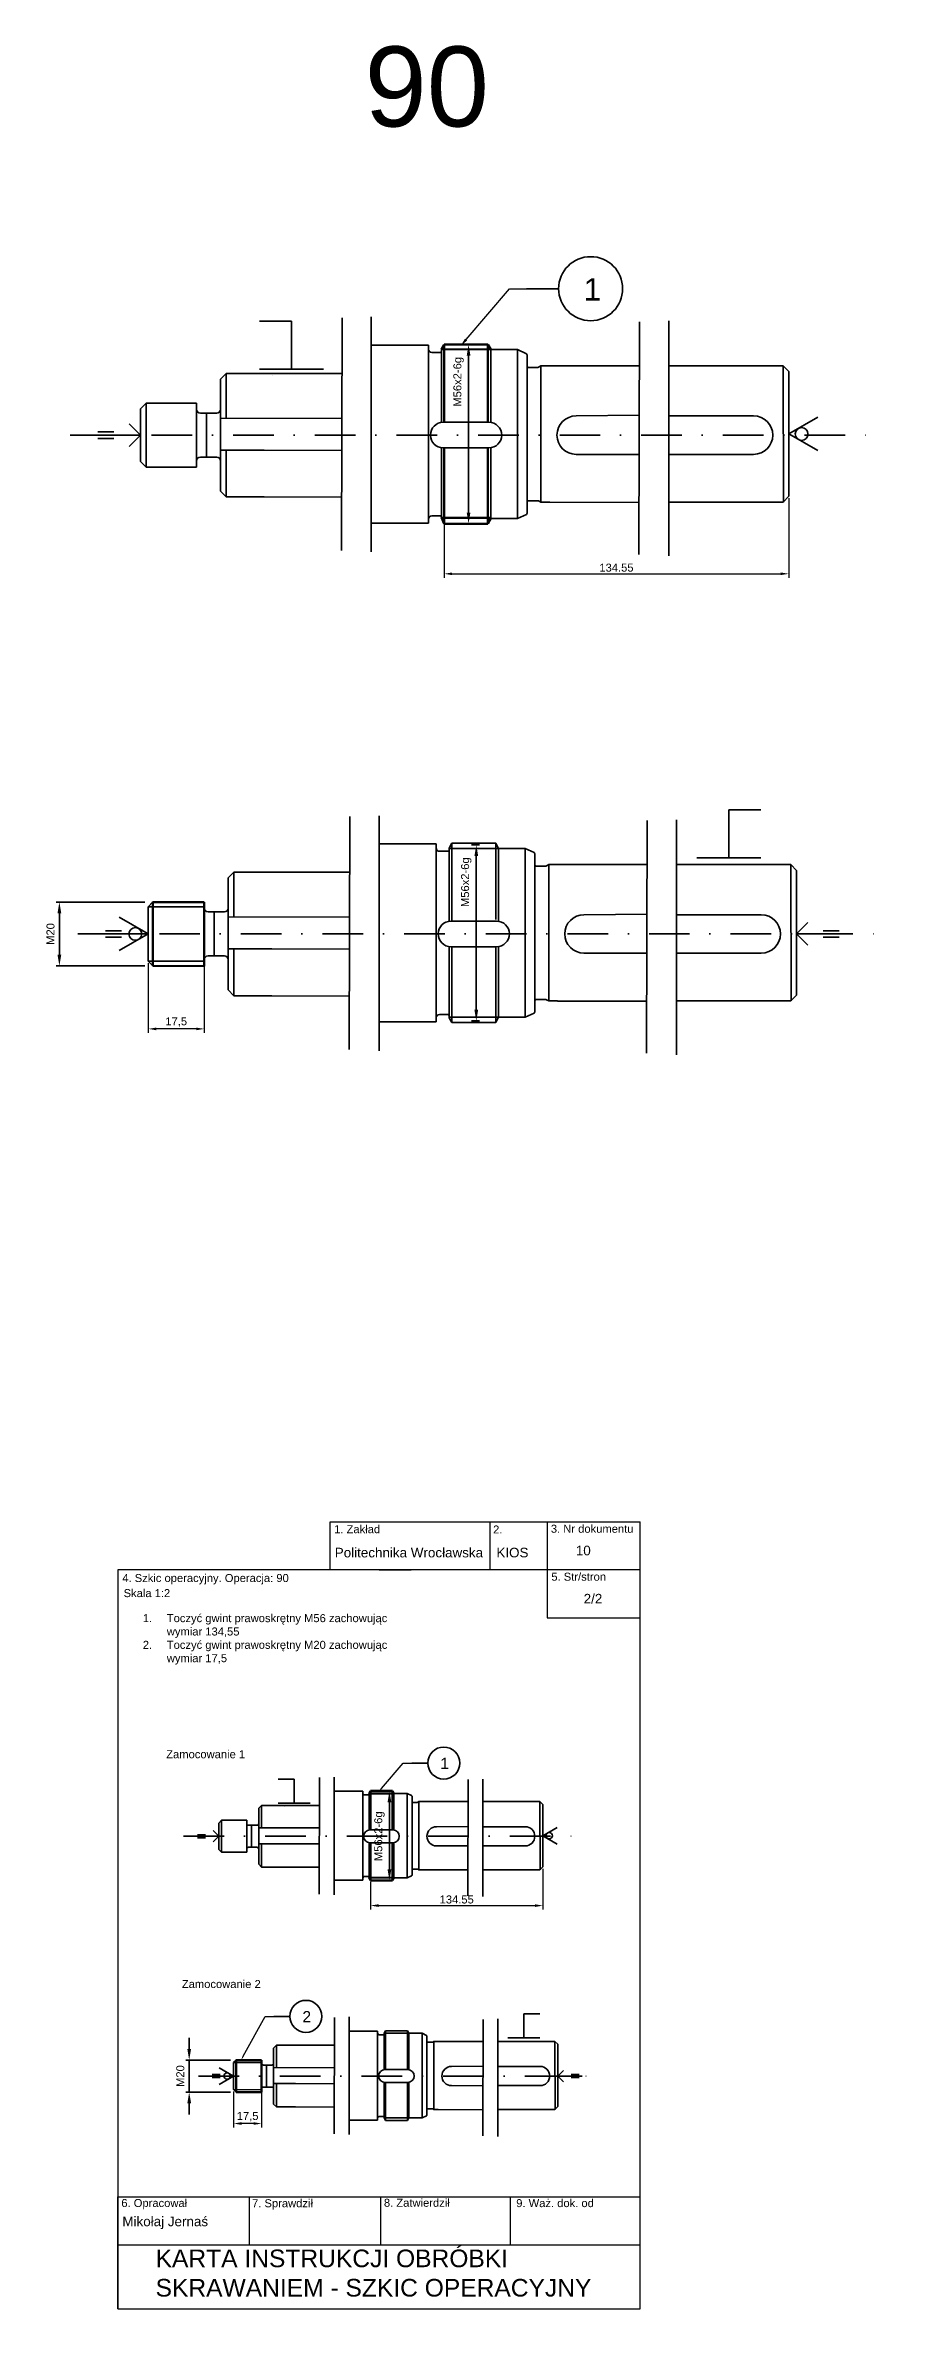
# Model space of a CAD drawing. Header units: millimetres. Extents: x 1335 to 6286, y 608 to 2939.
# Drawn here: x 5280 to 5542, y 1835 to 2542 of the extents above; entities that cross this region are included whole.
import ezdxf
from ezdxf import colors
from ezdxf.entities.mleader import LeaderData, LeaderLine
from ezdxf.math import Vec2, Vec3

# ---------------------------------------------------------------- set-up
doc = ezdxf.new("R2010")
doc.units = ezdxf.units.MM
doc.linetypes.add('CENTER', pattern=[50.8, 31.75, -6.35, 6.35, -6.35])
doc.linetypes.add('DASHDOT', pattern=[25.4, 12.7, -6.35, 0, -6.35])
for name, color, linetype, lineweight in [('01.1 CIĄG. Z PRZERWANIEM', 255, 'Amzigzag', 35), ('01.1 CIĄGŁA CIENKA', 255, 'Continuous', 35), ('01.2 CIĄGŁA GRUBA', 7, 'Continuous', 70), ('04.1 DŁ. K+K CIENKA', 255, 'DASHDOT', 35), ('odkuwka', 1, 'CENTER', 35)]:
    doc.layers.add(name, color=color, linetype=linetype, lineweight=lineweight)
doc.layers.add('Default', color=7, linetype='Continuous')
doc.styles.get("Standard").update_dxf_attribs({"font": 'arial.ttf'})
doc.linetypes.add('Amzigzag', pattern='A,0.0001,[136,genltshp.shx,S=0.04,R=0,X=0,Y=0],-11', length=11.0001)
doc.dimstyles.new('AM_ISO$0', dxfattribs={"dimscale": 100, "dimtxt": 3.5, "dimasz": 3.5, "dimexe": 1, "dimexo": 1, "dimgap": 1.5, "dimtad": 1, "dimdsep": 46, "dimtxsty": 'Standard', "dimcen": 0, "dimclrd": 256, "dimclre": 256, "dimclrt": 2, "dimadec": 0, "dimazin": 2, "dimtp": 0.1, "dimtm": 0.1, "dimtfac": 0.71, "dimtmove": 0, "dimatfit": 3, "dimfxl": 1, "dimlwd": -1, "dimlwe": -1, "dimarcsym": 1})
doc.dimstyles.new('ISO-25$0', dxfattribs={"dimtxt": 2.5, "dimasz": 2.5, "dimexe": 1.25, "dimexo": 0.625, "dimtad": 1, "dimtxsty": 'Standard', "dimcen": 2.5, "dimadec": 0, "dimazin": 0, "dimtfac": 1, "dimtmove": 0, "dimatfit": 3, "dimfxl": 1, "dimarcsym": 0})

# ---------------------------------------------------------------- blocks, each defined once
blk = doc.blocks.new('*D184')
at = {"layer": '01.1 CIĄGŁA CIENKA', "linetype": 'ByBlock', "transparency": 16777216}
for p, q in [((5410.94, 2448.83), (5413.46, 2448.83)), ((5412.46, 2445.33), (5412.46, 2396.33)), ((5410.94, 2392.83), (5413.46, 2392.83))]:
    blk.add_line(p, q, dxfattribs=at)
at = {"layer": '01.1 CIĄGŁA CIENKA', "transparency": 16777216}
for points in [[(5411.88, 2445.33), (5413.04, 2445.33), (5412.46, 2448.83)], [(5411.88, 2396.33), (5413.04, 2396.33), (5412.46, 2392.83)]]:
    blk.add_solid(points, dxfattribs=at)
at = {"layer": 'Defpoints', "color": 0, "transparency": 16777216}
for p in [(5409.94, 2448.83), (5409.94, 2392.83), (5412.46, 2392.83)]:
    blk.add_point(p, dxfattribs=at)
at = {"layer": '01.1 CIĄGŁA CIENKA', "color": 2, "transparency": 16777216, "insert": (5409.34, 2437.17), "char_height": 2.5, "attachment_point": 5, "rotation": 90}
blk.add_mtext('M56x2-6g', dxfattribs=at)
blk = doc.blocks.new('*D185')
at = {"layer": '01.1 CIĄGŁA CIENKA', "linetype": 'ByBlock', "transparency": 16777216}
for p, q in [((5311.34, 2274.66), (5283.61, 2274.66)), ((5284.61, 2258.2), (5284.61, 2271.16)), ((5311.36, 2254.7), (5283.61, 2254.7))]:
    blk.add_line(p, q, dxfattribs=at)
at = {"layer": '01.1 CIĄGŁA CIENKA', "transparency": 16777216}
for points in [[(5284.03, 2271.16), (5285.2, 2271.16), (5284.61, 2274.66)], [(5284.03, 2258.2), (5285.2, 2258.2), (5284.61, 2254.7)]]:
    blk.add_solid(points, dxfattribs=at)
at = {"layer": 'Defpoints', "color": 0, "transparency": 16777216}
for p in [(5284.61, 2274.66), (5312.34, 2274.66), (5312.36, 2254.7)]:
    blk.add_point(p, dxfattribs=at)
at = {"layer": '01.1 CIĄGŁA CIENKA', "color": 2, "transparency": 16777216, "insert": (5281.84, 2264.68), "char_height": 2.5, "attachment_point": 5, "rotation": 90}
blk.add_mtext('M20', dxfattribs=at)
blk = doc.blocks.new('*D186')
at = {"layer": '01.1 CIĄGŁA CIENKA', "linetype": 'ByBlock', "transparency": 16777216}
for p, q in [((5413.35, 2292.52), (5415.87, 2292.52)), ((5414.87, 2289.02), (5414.87, 2241.02)), ((5413.35, 2237.52), (5415.87, 2237.52))]:
    blk.add_line(p, q, dxfattribs=at)
at = {"layer": '01.1 CIĄGŁA CIENKA', "transparency": 16777216}
for points in [[(5414.29, 2289.02), (5415.46, 2289.02), (5414.87, 2292.52)], [(5414.29, 2241.02), (5415.46, 2241.02), (5414.87, 2237.52)]]:
    blk.add_solid(points, dxfattribs=at)
at = {"layer": 'Defpoints', "color": 0, "transparency": 16777216}
for p in [(5412.35, 2292.52), (5412.35, 2237.52), (5414.87, 2237.52)]:
    blk.add_point(p, dxfattribs=at)
at = {"layer": '01.1 CIĄGŁA CIENKA', "color": 2, "transparency": 16777216, "insert": (5411.75, 2280.86), "char_height": 2.5, "attachment_point": 5, "rotation": 90}
blk.add_mtext('M56x2-6g', dxfattribs=at)
blk = doc.blocks.new('*D187')
at = {"layer": '01.1 CIĄGŁA CIENKA', "color": 0, "lineweight": -2, "transparency": 16777216}
for p, q in [((5312.36, 2255.58), (5312.36, 2233.79)), ((5329.86, 2255.47), (5329.86, 2233.79)), ((5327.36, 2235.04), (5314.86, 2235.04))]:
    blk.add_line(p, q, dxfattribs=at)
at = {"layer": '01.1 CIĄGŁA CIENKA', "color": 0, "transparency": 16777216}
for points in [[(5314.86, 2235.45), (5314.86, 2234.62), (5312.36, 2235.04)], [(5327.36, 2235.45), (5327.36, 2234.62), (5329.86, 2235.04)]]:
    blk.add_solid(points, dxfattribs=at)
at = {"layer": 'Defpoints', "color": 0, "transparency": 16777216}
for p in [(5312.36, 2256.2), (5329.86, 2256.09), (5312.36, 2235.04)]:
    blk.add_point(p, dxfattribs=at)
at = {"layer": '01.1 CIĄGŁA CIENKA', "color": 0, "transparency": 16777216, "insert": (5321.11, 2237.17), "char_height": 2.5, "attachment_point": 5}
blk.add_mtext('17,5', dxfattribs=at)
blk = doc.blocks.new('*D188')
at = {"layer": '01.1 CIĄGŁA CIENKA', "color": 0, "lineweight": -2, "transparency": 16777216}
for p, q in [((5512.51, 2400.79), (5512.51, 2375.95)), ((5404.83, 2392.71), (5404.83, 2375.95)), ((5407.33, 2377.2), (5510.01, 2377.2))]:
    blk.add_line(p, q, dxfattribs=at)
at = {"layer": '01.1 CIĄGŁA CIENKA', "color": 0, "transparency": 16777216}
for points in [[(5407.33, 2377.62), (5407.33, 2376.79), (5404.83, 2377.2)], [(5510.01, 2377.62), (5510.01, 2376.79), (5512.51, 2377.2)]]:
    blk.add_solid(points, dxfattribs=at)
at = {"layer": 'Defpoints', "color": 0, "transparency": 16777216}
for p in [(5512.51, 2401.42), (5404.83, 2393.33), (5512.51, 2377.2)]:
    blk.add_point(p, dxfattribs=at)
at = {"layer": '01.1 CIĄGŁA CIENKA', "color": 0, "transparency": 16777216, "insert": (5458.67, 2379.11), "char_height": 2.5, "attachment_point": 5}
blk.add_mtext('134.55', dxfattribs=at)
blk = doc.blocks.new('*D335')
at = {"layer": '01.1 CIĄGŁA CIENKA', "linetype": 'ByBlock', "transparency": 16777216}
for p, q in [((5385.38, 1996.98), (5388.74, 1996.98)), ((5387.74, 1993.48), (5387.74, 1972.48)), ((5385.38, 1968.98), (5388.74, 1968.98))]:
    blk.add_line(p, q, dxfattribs=at)
at = {"layer": '01.1 CIĄGŁA CIENKA', "transparency": 16777216}
for points in [[(5387.16, 1993.48), (5388.32, 1993.48), (5387.74, 1996.98)], [(5387.16, 1972.48), (5388.32, 1972.48), (5387.74, 1968.98)]]:
    blk.add_solid(points, dxfattribs=at)
at = {"layer": 'Defpoints', "color": 0, "transparency": 16777216}
for p in [(5384.38, 1996.98), (5384.38, 1968.98), (5387.74, 1968.98)]:
    blk.add_point(p, dxfattribs=at)
at = {"layer": '01.1 CIĄGŁA CIENKA', "color": 2, "transparency": 16777216, "insert": (5384.62, 1982.83), "char_height": 2.5, "attachment_point": 5, "rotation": 90}
blk.add_mtext('M56x2-6g', dxfattribs=at)
blk = doc.blocks.new('*D336')
at = {"layer": '01.1 CIĄGŁA CIENKA', "color": 0, "lineweight": -2, "transparency": 16777216}
for p, q in [((5381.83, 1968.61), (5381.83, 1959.92)), ((5435.67, 1972.65), (5435.67, 1959.92)), ((5384.33, 1961.17), (5433.17, 1961.17))]:
    blk.add_line(p, q, dxfattribs=at)
at = {"layer": '01.1 CIĄGŁA CIENKA', "color": 0, "transparency": 16777216}
for points in [[(5384.33, 1961.59), (5384.33, 1960.75), (5381.83, 1961.17)], [(5433.17, 1961.59), (5433.17, 1960.75), (5435.67, 1961.17)]]:
    blk.add_solid(points, dxfattribs=at)
at = {"layer": 'Defpoints', "color": 0, "transparency": 16777216}
for p in [(5435.67, 1973.28), (5381.83, 1969.23), (5435.67, 1961.17)]:
    blk.add_point(p, dxfattribs=at)
at = {"layer": '01.1 CIĄGŁA CIENKA', "color": 0, "transparency": 16777216, "insert": (5408.75, 1963.07), "char_height": 2.5, "attachment_point": 5}
blk.add_mtext('134.55', dxfattribs=at)
blk = doc.blocks.new('*D337')
at = {"layer": '01.1 CIĄGŁA CIENKA', "linetype": 'ByBlock', "transparency": 16777216}
for p, q in [((5325.17, 1916.41), (5325.17, 1919.91)), ((5338.04, 1912.91), (5324.17, 1912.91)), ((5325.17, 1902.92), (5325.17, 1912.91)), ((5338.04, 1902.92), (5324.17, 1902.92)), ((5325.17, 1899.42), (5325.17, 1895.92))]:
    blk.add_line(p, q, dxfattribs=at)
at = {"layer": '01.1 CIĄGŁA CIENKA', "transparency": 16777216}
for points in [[(5324.59, 1916.41), (5325.76, 1916.41), (5325.17, 1912.91)], [(5324.59, 1899.42), (5325.76, 1899.42), (5325.17, 1902.92)]]:
    blk.add_solid(points, dxfattribs=at)
at = {"layer": 'Defpoints', "color": 0, "transparency": 16777216}
for p in [(5325.17, 1912.91), (5339.04, 1912.91), (5339.04, 1902.92)]:
    blk.add_point(p, dxfattribs=at)
at = {"layer": '01.1 CIĄGŁA CIENKA', "color": 2, "transparency": 16777216, "insert": (5322.4, 1907.92), "char_height": 2.5, "attachment_point": 5, "rotation": 90}
blk.add_mtext('M20', dxfattribs=at)
blk = doc.blocks.new('*D338')
at = {"layer": '01.1 CIĄGŁA CIENKA', "color": 0, "lineweight": -2, "transparency": 16777216}
for p, q in [((5339.04, 1903.05), (5339.04, 1891.84)), ((5347.8, 1903), (5347.8, 1891.84)), ((5345.3, 1893.09), (5341.54, 1893.09))]:
    blk.add_line(p, q, dxfattribs=at)
at = {"layer": '01.1 CIĄGŁA CIENKA', "color": 0, "transparency": 16777216}
for points in [[(5341.54, 1893.51), (5341.54, 1892.68), (5339.04, 1893.09)], [(5345.3, 1893.51), (5345.3, 1892.68), (5347.8, 1893.09)]]:
    blk.add_solid(points, dxfattribs=at)
at = {"layer": 'Defpoints', "color": 0, "transparency": 16777216}
for p in [(5339.04, 1903.67), (5347.8, 1903.62), (5339.04, 1893.09)]:
    blk.add_point(p, dxfattribs=at)
at = {"layer": '01.1 CIĄGŁA CIENKA', "color": 0, "transparency": 16777216, "insert": (5343.42, 1895.22), "char_height": 2.5, "attachment_point": 5}
blk.add_mtext('17,5', dxfattribs=at)

msp = doc.modelspace()

# ---------------------------------------------------------------- linework, layer by layer
at = {"layer": '01.1 CIĄG. Z PRZERWANIEM'}
for p, q in [((5372.745, 2384.45), (5372.962, 2457.153)), ((5382.075, 2457.42), (5382.075, 2384.025)), ((5465.677, 2383.218), (5465.895, 2455.921)), ((5475.007, 2456.188), (5475.007, 2382.793)), ((5375.158, 2228.639), (5375.375, 2301.341)), ((5384.488, 2301.608), (5384.488, 2228.213)), ((5468.09, 2227.407), (5468.308, 2300.109)), ((5477.421, 2300.376), (5477.421, 2226.981)), ((5365.781, 1964.794), (5365.89, 2001.145)), ((5370.446, 2001.279), (5370.446, 1964.581)), ((5412.247, 1964.178), (5412.356, 2000.529)), ((5416.913, 2000.663), (5416.913, 1963.965)), ((5370.444, 1889.893), (5370.553, 1926.244)), ((5375.11, 1926.378), (5375.11, 1889.681)), ((5416.911, 1889.277), (5417.019, 1925.628)), ((5421.576, 1925.762), (5421.576, 1889.065))]:
    msp.add_line(p, q, dxfattribs=at)
at = {"layer": '01.1 CIĄGŁA CIENKA'}
for p, q in [((5430.604, 2466.263), (5440.604, 2466.263)), ((5357.112, 2456.103), (5347.112, 2456.103)), ((5357.112, 2441.103), (5357.112, 2456.103)), ((5399.967, 2448.63), (5382.075, 2448.63)), ((5399.967, 2448.63), (5399.967, 2393.03)), ((5403.967, 2447.33), (5403.976, 2424.482)), ((5427.739, 2447.227), (5419.403, 2447.227)), ((5419.403, 2447.227), (5419.403, 2424.478)), ((5427.739, 2447.227), (5419.739, 2447.224)), ((5430.512, 2445.913), (5427.739, 2447.222)), ((5427.76, 2394.468), (5427.739, 2447.222)), ((5334.954, 2438.014), (5336.754, 2439.814)), ((5336.754, 2439.814), (5372.745, 2439.814)), ((5336.754, 2425.814), (5336.754, 2439.814)), ((5347.112, 2441.103), (5357.112, 2441.103)), ((5357.112, 2441.103), (5367.112, 2441.103)), ((5403.567, 2446.33), (5400.967, 2446.33)), ((5400.967, 2446.33), (5400.967, 2446.33)), ((5403.567, 2446.33), (5400.967, 2446.33)), ((5400.967, 2446.33), (5400.967, 2446.33)), ((5430.763, 2445.557), (5430.759, 2396.115)), ((5430.763, 2445.557), (5430.76, 2396.116)), ((5431.162, 2441.677), (5434.14, 2441.677)), ((5434.35, 2441.737), (5435.089, 2442.167)), ((5437.815, 2442.167), (5435.089, 2442.167)), ((5435.089, 2442.167), (5435.089, 2399.567)), ((5437.815, 2442.167), (5465.853, 2442.159)), ((5510.713, 2442.156), (5475.007, 2442.16)), ((5512.513, 2440.36), (5510.713, 2442.16)), ((5510.713, 2442.16), (5510.816, 2399.616)), ((5512.513, 2440.36), (5512.513, 2401.416)), ((5512.513, 2440.36), (5512.513, 2440.36)), ((5512.513, 2440.36), (5512.513, 2401.416)), ((5512.513, 2440.36), (5512.513, 2440.36)), ((5334.954, 2438.014), (5334.954, 2403.014)), ((5334.954, 2420.514), (5334.954, 2438.014)), ((5334.954, 2438.014), (5334.954, 2403.014)), ((5309.944, 2428.719), (5311.744, 2430.519)), ((5309.944, 2412.312), (5309.944, 2428.719)), ((5309.944, 2412.312), (5309.944, 2428.719)), ((5311.744, 2430.519), (5327.454, 2430.519)), ((5311.744, 2430.519), (5311.744, 2410.519)), ((5311.744, 2430.519), (5311.744, 2430.519)), ((5327.454, 2430.514), (5327.454, 2420.514)), ((5327.454, 2428.601), (5327.454, 2429.568)), ((5328.654, 2427.401), (5333.754, 2427.401)), ((5333.754, 2427.401), (5330.554, 2427.401)), ((5330.554, 2427.401), (5330.554, 2420.514)), ((5330.554, 2427.401), (5330.554, 2420.514)), ((5372.745, 2425.724), (5334.954, 2425.814)), ((5465.807, 2426.702), (5446.089, 2426.515)), ((5501.513, 2426.515), (5475.007, 2426.515)), ((5512.513, 2420.888), (5521.539, 2426.1)), ((5309.944, 2420.515), (5294.649, 2420.515)), ((5296.649, 2421.515), (5301.649, 2421.515)), ((5296.649, 2419.515), (5301.649, 2419.515)), ((5309.944, 2420.515), (5306.409, 2424.051)), ((5309.944, 2420.515), (5306.409, 2416.98)), ((5327.454, 2410.514), (5327.454, 2420.514)), ((5330.554, 2413.626), (5330.554, 2420.514)), ((5330.554, 2413.626), (5330.554, 2420.514)), ((5334.954, 2420.514), (5334.954, 2403.014)), ((5418.806, 2424.522), (5404.544, 2424.522)), ((5512.513, 2420.888), (5521.539, 2415.677)), ((5309.944, 2412.312), (5311.744, 2410.512)), ((5327.454, 2412.426), (5327.454, 2411.459)), ((5328.654, 2413.626), (5333.754, 2413.626)), ((5333.754, 2413.626), (5330.554, 2413.626)), ((5348.587, 2415.814), (5334.954, 2415.814)), ((5336.754, 2415.814), (5336.754, 2401.214)), ((5372.745, 2415.724), (5348.587, 2415.814)), ((5403.967, 2394.83), (5403.967, 2416.564)), ((5418.806, 2416.522), (5404.544, 2416.522)), ((5419.383, 2416.564), (5419.383, 2394.83)), ((5446.089, 2414.515), (5465.77, 2414.456)), ((5475.007, 2414.515), (5501.513, 2414.515)), ((5311.744, 2410.512), (5327.454, 2410.514)), ((5334.954, 2403.014), (5336.754, 2401.214)), ((5336.754, 2401.214), (5348.587, 2401.214)), ((5348.587, 2401.214), (5372.745, 2401.124)), ((5431.162, 2400.029), (5434.14, 2400.029)), ((5434.35, 2399.969), (5435.089, 2399.567)), ((5435.089, 2399.567), (5437.815, 2399.567)), ((5437.815, 2399.56), (5465.726, 2399.48)), ((5510.713, 2399.616), (5475.007, 2399.578)), ((5512.513, 2401.416), (5510.713, 2399.616)), ((5399.967, 2393.03), (5382.075, 2393.03)), ((5403.567, 2395.33), (5400.967, 2395.33)), ((5400.967, 2395.33), (5400.967, 2395.33)), ((5403.567, 2395.33), (5400.967, 2395.33)), ((5400.967, 2395.33), (5400.967, 2395.33)), ((5419.383, 2394.83), (5419.383, 2394.474)), ((5419.383, 2394.474), (5427.76, 2394.468)), ((5430.533, 2395.761), (5427.76, 2394.468)), ((5493.824, 2288.486), (5493.824, 2303.486)), ((5493.824, 2303.486), (5503.824, 2303.486)), ((5402.38, 2292.818), (5384.488, 2292.818)), ((5402.38, 2292.818), (5402.38, 2237.218)), ((5407.246, 2293.018), (5406.38, 2291.518)), ((5421.816, 2291.412), (5406.38, 2291.412)), ((5406.389, 2291.513), (5406.389, 2268.67)), ((5420.93, 2293.018), (5407.246, 2293.018)), ((5407.246, 2268.71), (5407.246, 2293.018)), ((5420.93, 2293.018), (5420.93, 2269.21)), ((5421.816, 2291.415), (5420.93, 2293.018)), ((5430.152, 2291.415), (5421.816, 2291.415)), ((5421.816, 2291.415), (5421.816, 2268.666)), ((5430.152, 2291.415), (5422.152, 2291.412)), ((5432.925, 2290.101), (5430.152, 2291.41)), ((5430.173, 2238.656), (5430.152, 2291.41)), ((5337.367, 2282.202), (5339.167, 2284.002)), ((5339.167, 2284.002), (5375.158, 2284.002)), ((5339.167, 2270.002), (5339.167, 2284.002)), ((5405.98, 2290.518), (5403.38, 2290.518)), ((5403.38, 2290.518), (5403.38, 2290.518)), ((5405.98, 2290.518), (5403.38, 2290.518)), ((5403.38, 2290.518), (5403.38, 2290.518)), ((5433.176, 2289.746), (5433.172, 2240.304)), ((5433.176, 2289.746), (5433.173, 2240.305)), ((5433.575, 2285.865), (5436.553, 2285.865)), ((5436.764, 2285.925), (5437.503, 2286.355)), ((5440.228, 2286.355), (5437.503, 2286.355)), ((5437.503, 2286.355), (5437.503, 2243.755)), ((5440.228, 2286.355), (5468.266, 2286.347)), ((5513.126, 2286.344), (5477.421, 2286.348)), ((5493.824, 2288.486), (5483.824, 2288.486)), ((5503.824, 2288.486), (5493.824, 2288.486)), ((5514.926, 2284.548), (5513.126, 2286.348)), ((5513.126, 2286.348), (5513.229, 2243.804)), ((5514.926, 2284.548), (5514.926, 2245.604)), ((5514.926, 2284.548), (5514.926, 2284.548)), ((5514.926, 2284.548), (5514.926, 2245.604)), ((5514.926, 2284.548), (5514.926, 2284.548)), ((5337.367, 2282.202), (5337.367, 2247.202)), ((5337.367, 2264.702), (5337.367, 2282.202)), ((5337.367, 2282.202), (5337.367, 2247.202)), ((5312.358, 2264.702), (5303.331, 2269.913)), ((5313.858, 2274.702), (5312.358, 2273.202)), ((5312.358, 2273.202), (5312.358, 2264.702)), ((5312.358, 2273.202), (5329.862, 2273.202)), ((5331.067, 2271.589), (5336.167, 2271.589)), ((5336.167, 2271.589), (5332.967, 2271.589)), ((5332.967, 2271.589), (5332.967, 2264.702)), ((5332.967, 2271.589), (5332.967, 2264.702)), ((5375.158, 2269.912), (5337.367, 2270.002)), ((5468.22, 2270.89), (5448.503, 2270.703)), ((5503.926, 2270.703), (5477.421, 2270.703)), ((5312.358, 2264.703), (5297.062, 2264.703)), ((5299.062, 2265.703), (5304.062, 2265.703)), ((5299.062, 2263.703), (5304.062, 2263.703)), ((5312.358, 2264.702), (5303.331, 2259.49)), ((5312.358, 2256.202), (5312.358, 2264.702)), ((5332.967, 2257.814), (5332.967, 2264.702)), ((5332.967, 2257.814), (5332.967, 2264.702)), ((5337.367, 2264.702), (5337.367, 2247.202)), ((5421.219, 2268.71), (5406.957, 2268.71)), ((5514.926, 2264.703), (5518.461, 2268.239)), ((5514.926, 2264.703), (5518.461, 2261.168)), ((5514.926, 2264.703), (5530.221, 2264.703)), ((5528.221, 2265.703), (5523.221, 2265.703)), ((5528.221, 2263.703), (5523.221, 2263.703)), ((5313.858, 2254.702), (5312.358, 2256.202)), ((5312.358, 2256.202), (5329.862, 2256.165)), ((5331.067, 2257.814), (5336.167, 2257.814)), ((5336.167, 2257.814), (5332.967, 2257.814)), ((5351, 2260.002), (5337.367, 2260.002)), ((5339.167, 2260.002), (5339.167, 2245.402)), ((5375.158, 2259.912), (5351, 2260.002)), ((5406.38, 2238.518), (5406.38, 2260.752)), ((5421.219, 2260.71), (5406.957, 2260.71)), ((5407.246, 2260.71), (5407.246, 2237.018)), ((5420.93, 2237.018), (5420.93, 2260.71)), ((5421.796, 2260.752), (5421.796, 2239.018)), ((5448.503, 2258.703), (5468.184, 2258.644)), ((5477.421, 2258.703), (5503.926, 2258.703)), ((5337.367, 2247.202), (5339.167, 2245.402)), ((5339.167, 2245.402), (5351, 2245.402)), ((5351, 2245.402), (5375.158, 2245.312)), ((5433.575, 2244.217), (5436.553, 2244.217)), ((5436.764, 2244.157), (5437.503, 2243.755)), ((5437.503, 2243.755), (5440.228, 2243.755)), ((5440.228, 2243.748), (5468.139, 2243.669)), ((5513.126, 2243.804), (5477.421, 2243.767)), ((5514.926, 2245.604), (5513.126, 2243.804)), ((5402.38, 2237.218), (5384.488, 2237.218)), ((5405.98, 2239.518), (5403.38, 2239.518)), ((5403.38, 2239.518), (5403.38, 2239.518)), ((5405.98, 2239.518), (5403.38, 2239.518)), ((5403.38, 2239.518), (5403.38, 2239.518)), ((5421.796, 2238.662), (5406.38, 2238.662)), ((5407.246, 2237.018), (5406.38, 2238.518)), ((5420.93, 2237.018), (5407.246, 2237.018)), ((5421.796, 2238.662), (5420.93, 2237.018)), ((5421.796, 2239.018), (5421.796, 2238.662)), ((5421.796, 2238.662), (5430.173, 2238.656)), ((5432.946, 2239.949), (5430.173, 2238.656)), ((5394.711, 2005.7), (5399.711, 2005.7)), ((5357.965, 2000.62), (5352.965, 2000.62)), ((5357.965, 1993.12), (5357.965, 2000.62)), ((5379.392, 1996.884), (5370.446, 1996.884)), ((5379.392, 1996.884), (5379.392, 1969.084)), ((5381.192, 1995.734), (5379.892, 1995.734)), ((5379.892, 1995.734), (5379.892, 1995.734)), ((5381.192, 1995.734), (5379.892, 1995.734)), ((5379.892, 1995.734), (5379.892, 1995.734)), ((5381.392, 1996.234), (5381.397, 1984.809)), ((5393.278, 1996.182), (5389.11, 1996.182)), ((5389.11, 1996.182), (5389.11, 1984.807)), ((5393.278, 1996.182), (5389.278, 1996.18)), ((5394.665, 1995.525), (5393.278, 1996.18)), ((5393.289, 1969.802), (5393.278, 1996.18)), ((5394.79, 1995.347), (5394.788, 1970.626)), ((5394.79, 1995.347), (5394.789, 1970.627)), ((5334.381, 1986.928), (5335.281, 1987.828)), ((5334.381, 1978.724), (5334.381, 1986.928)), ((5334.381, 1978.724), (5334.381, 1986.928)), ((5335.281, 1987.828), (5343.136, 1987.828)), ((5335.281, 1987.828), (5335.281, 1977.828)), ((5335.281, 1987.828), (5335.281, 1987.828)), ((5343.136, 1987.825), (5343.136, 1982.825)), ((5343.136, 1986.869), (5343.136, 1987.352)), ((5346.886, 1991.575), (5347.786, 1992.475)), ((5346.886, 1991.575), (5346.886, 1974.075)), ((5346.886, 1982.825), (5346.886, 1991.575)), ((5346.886, 1991.575), (5346.886, 1974.075)), ((5347.786, 1992.475), (5365.781, 1992.475)), ((5347.786, 1985.475), (5347.786, 1992.475)), ((5352.965, 1993.12), (5357.965, 1993.12)), ((5357.965, 1993.12), (5362.965, 1993.12)), ((5394.99, 1993.407), (5396.479, 1993.407)), ((5396.584, 1993.437), (5396.954, 1993.652)), ((5398.316, 1993.652), (5396.954, 1993.652)), ((5396.954, 1993.652), (5396.954, 1972.352)), ((5398.316, 1993.652), (5412.335, 1993.648)), ((5434.765, 1993.646), (5416.913, 1993.649)), ((5435.665, 1992.749), (5434.765, 1993.649)), ((5434.765, 1993.649), (5434.817, 1972.377)), ((5435.665, 1992.749), (5435.665, 1973.277)), ((5435.665, 1992.749), (5435.665, 1992.749)), ((5435.665, 1992.749), (5435.665, 1973.277)), ((5435.665, 1992.749), (5435.665, 1992.749)), ((5334.381, 1982.826), (5326.733, 1982.826)), ((5327.733, 1983.326), (5330.233, 1983.326)), ((5327.733, 1982.326), (5330.233, 1982.326)), ((5334.381, 1982.826), (5332.613, 1984.594)), ((5334.381, 1982.826), (5332.613, 1981.058)), ((5343.136, 1977.825), (5343.136, 1982.825)), ((5343.736, 1986.269), (5346.286, 1986.269)), ((5346.286, 1986.269), (5344.686, 1986.269)), ((5344.686, 1986.269), (5344.686, 1982.825)), ((5344.686, 1986.269), (5344.686, 1982.825)), ((5344.686, 1979.382), (5344.686, 1982.825)), ((5344.686, 1979.382), (5344.686, 1982.825)), ((5365.781, 1985.43), (5346.886, 1985.475)), ((5346.886, 1982.825), (5346.886, 1974.075)), ((5353.702, 1980.475), (5346.886, 1980.475)), ((5347.786, 1980.475), (5347.786, 1973.175)), ((5365.781, 1980.43), (5353.702, 1980.475)), ((5381.392, 1969.984), (5381.392, 1980.851)), ((5388.812, 1984.83), (5381.681, 1984.83)), ((5388.812, 1980.83), (5381.681, 1980.83)), ((5389.1, 1980.851), (5389.1, 1969.984)), ((5412.312, 1985.919), (5402.454, 1985.826)), ((5402.454, 1979.826), (5412.294, 1979.797)), ((5430.165, 1985.826), (5416.913, 1985.826)), ((5416.913, 1979.826), (5430.165, 1979.826)), ((5435.665, 1983.013), (5440.178, 1985.618)), ((5435.665, 1983.013), (5440.178, 1980.407)), ((5334.381, 1978.724), (5335.281, 1977.824)), ((5335.281, 1977.824), (5343.136, 1977.825)), ((5343.136, 1978.782), (5343.136, 1978.298)), ((5343.736, 1979.382), (5346.286, 1979.382)), ((5346.286, 1979.382), (5344.686, 1979.382)), ((5346.886, 1974.075), (5347.786, 1973.175)), ((5347.786, 1973.175), (5353.702, 1973.175)), ((5353.702, 1973.175), (5365.781, 1973.13)), ((5435.665, 1973.277), (5434.765, 1972.377)), ((5379.392, 1969.084), (5370.446, 1969.084)), ((5381.192, 1970.234), (5379.892, 1970.234)), ((5379.892, 1970.234), (5379.892, 1970.234)), ((5381.192, 1970.234), (5379.892, 1970.234)), ((5379.892, 1970.234), (5379.892, 1970.234)), ((5389.1, 1969.984), (5389.1, 1969.805)), ((5389.1, 1969.805), (5393.289, 1969.802)), ((5394.675, 1970.449), (5393.289, 1969.802)), ((5394.99, 1972.583), (5396.479, 1972.583)), ((5396.584, 1972.553), (5396.954, 1972.352)), ((5396.954, 1972.352), (5398.316, 1972.352)), ((5398.316, 1972.349), (5412.272, 1972.309)), ((5434.765, 1972.377), (5416.913, 1972.358)), ((5351.638, 1926.578), (5356.638, 1926.578)), ((5429.777, 1919.817), (5429.777, 1927.317)), ((5429.777, 1927.317), (5434.777, 1927.317)), ((5351.549, 1916.675), (5352.449, 1917.575)), ((5351.549, 1916.675), (5351.549, 1899.175)), ((5351.549, 1907.925), (5351.549, 1916.675)), ((5351.549, 1916.675), (5351.549, 1899.175)), ((5352.449, 1917.575), (5370.444, 1917.575)), ((5352.449, 1910.575), (5352.449, 1917.575)), ((5384.056, 1921.983), (5375.11, 1921.983)), ((5384.056, 1921.983), (5384.056, 1894.183)), ((5385.856, 1920.833), (5384.556, 1920.833)), ((5384.556, 1920.833), (5384.556, 1920.833)), ((5385.856, 1920.833), (5384.556, 1920.833)), ((5384.556, 1920.833), (5384.556, 1920.833)), ((5393.774, 1921.28), (5386.055, 1921.28)), ((5386.489, 1922.083), (5386.056, 1921.333)), ((5386.06, 1921.331), (5386.06, 1909.909)), ((5393.331, 1922.083), (5386.489, 1922.083)), ((5386.489, 1909.929), (5386.489, 1922.083)), ((5393.331, 1922.083), (5393.331, 1910.179)), ((5393.774, 1921.282), (5393.331, 1922.083)), ((5397.942, 1921.282), (5393.774, 1921.282)), ((5393.774, 1921.282), (5393.774, 1909.907)), ((5397.942, 1921.282), (5393.942, 1921.28)), ((5399.328, 1920.625), (5397.942, 1921.279)), ((5397.952, 1894.902), (5397.942, 1921.279)), ((5399.454, 1920.447), (5399.452, 1895.726)), ((5399.454, 1920.447), (5399.452, 1895.726)), ((5399.653, 1918.506), (5401.142, 1918.506)), ((5401.247, 1918.536), (5401.617, 1918.752)), ((5402.979, 1918.752), (5401.617, 1918.752)), ((5401.617, 1918.752), (5401.617, 1897.452)), ((5402.979, 1918.752), (5416.999, 1918.748)), ((5439.428, 1918.746), (5421.576, 1918.748)), ((5429.777, 1919.817), (5424.777, 1919.817)), ((5434.777, 1919.817), (5429.777, 1919.817)), ((5440.328, 1917.848), (5439.428, 1918.748)), ((5439.428, 1918.748), (5439.48, 1897.476)), ((5440.328, 1917.848), (5440.328, 1898.376)), ((5440.328, 1917.848), (5440.328, 1917.848)), ((5440.328, 1917.848), (5440.328, 1898.376)), ((5440.328, 1917.848), (5440.328, 1917.848)), ((5339.044, 1907.925), (5334.531, 1910.531)), ((5339.794, 1912.925), (5339.044, 1912.175)), ((5339.044, 1912.175), (5339.044, 1907.925)), ((5339.044, 1912.175), (5347.796, 1912.175)), ((5348.399, 1911.369), (5350.949, 1911.369)), ((5350.949, 1911.369), (5349.349, 1911.369)), ((5349.349, 1911.369), (5349.349, 1907.925)), ((5349.349, 1911.369), (5349.349, 1907.925)), ((5370.444, 1910.53), (5351.549, 1910.575)), ((5393.475, 1909.929), (5386.344, 1909.929)), ((5416.976, 1911.019), (5407.117, 1910.926)), ((5434.828, 1910.926), (5421.576, 1910.926)), ((5440.328, 1907.926), (5442.096, 1909.694)), ((5339.044, 1907.926), (5331.397, 1907.926)), ((5332.397, 1908.426), (5334.897, 1908.426)), ((5332.397, 1907.426), (5334.897, 1907.426)), ((5339.044, 1907.925), (5334.531, 1905.319)), ((5339.044, 1903.675), (5339.044, 1907.925)), ((5339.794, 1902.925), (5339.044, 1903.675)), ((5339.044, 1903.675), (5347.796, 1903.657)), ((5348.399, 1904.481), (5350.949, 1904.481)), ((5349.349, 1904.481), (5349.349, 1907.925)), ((5349.349, 1904.481), (5349.349, 1907.925)), ((5350.949, 1904.481), (5349.349, 1904.481)), ((5351.549, 1907.925), (5351.549, 1899.175)), ((5358.365, 1905.575), (5351.549, 1905.575)), ((5352.449, 1905.575), (5352.449, 1898.275)), ((5370.444, 1905.53), (5358.365, 1905.575)), ((5386.056, 1894.833), (5386.056, 1905.95)), ((5393.475, 1905.929), (5386.344, 1905.929)), ((5386.489, 1905.929), (5386.489, 1894.083)), ((5393.331, 1894.083), (5393.331, 1905.929)), ((5393.764, 1905.95), (5393.764, 1895.083)), ((5407.117, 1904.926), (5416.957, 1904.896)), ((5421.576, 1904.926), (5434.828, 1904.926)), ((5440.328, 1907.926), (5442.096, 1906.158)), ((5440.328, 1907.926), (5447.976, 1907.926)), ((5446.976, 1908.426), (5444.476, 1908.426)), ((5446.976, 1907.426), (5444.476, 1907.426)), ((5351.549, 1899.175), (5352.449, 1898.275)), ((5352.449, 1898.275), (5358.365, 1898.275)), ((5358.365, 1898.275), (5370.444, 1898.23)), ((5385.856, 1895.333), (5384.556, 1895.333)), ((5384.556, 1895.333), (5384.556, 1895.333)), ((5385.856, 1895.333), (5384.556, 1895.333)), ((5384.556, 1895.333), (5384.556, 1895.333)), ((5393.764, 1895.083), (5393.764, 1894.905)), ((5399.339, 1895.549), (5397.952, 1894.902)), ((5399.653, 1897.683), (5401.142, 1897.683)), ((5401.247, 1897.653), (5401.617, 1897.452)), ((5401.617, 1897.452), (5402.979, 1897.452)), ((5402.979, 1897.448), (5416.935, 1897.408)), ((5439.428, 1897.476), (5421.576, 1897.457)), ((5440.328, 1898.376), (5439.428, 1897.476)), ((5384.056, 1894.183), (5375.11, 1894.183)), ((5393.764, 1894.905), (5386.055, 1894.905)), ((5386.489, 1894.083), (5386.056, 1894.833)), ((5393.331, 1894.083), (5386.489, 1894.083)), ((5393.764, 1894.905), (5393.331, 1894.083)), ((5393.764, 1894.905), (5397.952, 1894.902))]:
    msp.add_line(p, q, dxfattribs=at)
at = {"layer": '01.1 CIĄGŁA CIENKA', "color": 136, "linetype": 'Continuous', "lineweight": 20, "true_color": 0x008080}
for points in [[(5351.204, 2439.221), (5351.195, 2439.221)], [(5499.732, 2286.603), (5499.741, 2286.603)], [(5355.011, 1992.179), (5355.006, 1992.179)], [(5432.732, 1918.876), (5432.736, 1918.876)]]:
    msp.add_lwpolyline(points, dxfattribs=at)
at = {"layer": '01.1 CIĄGŁA CIENKA'}
for centre, radius in [((5450.604, 2466.263), 10), ((5516.513, 2420.888), 2), ((5308.358, 2264.702), 2), ((5404.711, 2005.7), 5), ((5437.665, 1983.013), 1), ((5361.638, 1926.578), 5), ((5337.044, 1907.925), 1)]:
    msp.add_circle(centre, radius, dxfattribs=at)
for centre, radius, start, end in [((5400.967, 2447.33), 1, 180, 270), ((5400.967, 2447.33), 1, 180, 270), ((5403.561, 2446.745), 0.415, 270.855317, 11.825066), ((5429.106, 2444.655), 1.887, 28.585935, 41.821237), ((5431.162, 2442.077), 0.4, 180, 270), ((5434.14, 2442.077), 0.4, 270, 301.770944), ((5328.654, 2428.601), 1.2, 180, 270), ((5333.754, 2428.601), 1.2, 270.000016, 0), ((5446.089, 2420.515), 6, 90, 180), ((5501.513, 2420.515), 6, 0, 90), ((5404.544, 2420.522), 4, 90, 180), ((5404.544, 2420.522), 4, 180, 270), ((5418.806, 2420.522), 4, 0, 90), ((5418.806, 2420.522), 4, 270, 0), ((5446.089, 2420.515), 6, 180, 270), ((5501.513, 2420.515), 6, 270, 0), ((5328.654, 2412.426), 1.2, 90, 180), ((5333.754, 2412.426), 1.2, 360, 89.999984), ((5431.162, 2399.629), 0.4, 90, 180), ((5434.14, 2399.629), 0.4, 58.229056, 90), ((5400.967, 2394.33), 1, 90, 180), ((5400.967, 2394.33), 1, 90, 180), ((5403.567, 2394.93), 0.4, 0, 90), ((5429.822, 2396.464), 1, 315.315182, 339.645812), ((5403.38, 2291.518), 1, 180, 270), ((5403.38, 2291.518), 1, 180, 270), ((5405.974, 2290.933), 0.415, 270.855317, 11.825066), ((5431.519, 2288.843), 1.887, 28.585935, 41.821237), ((5433.575, 2286.265), 0.4, 180, 270), ((5436.553, 2286.265), 0.4, 270, 301.770944), ((5331.067, 2272.789), 1.2, 180, 270), ((5336.167, 2272.789), 1.2, 270.000016, 0), ((5448.503, 2264.703), 6, 90, 180), ((5503.926, 2264.703), 6, 0, 90), ((5406.957, 2264.71), 4, 90, 180), ((5406.957, 2264.71), 4, 180, 270), ((5421.219, 2264.71), 4, 0, 90), ((5421.219, 2264.71), 4, 270, 0), ((5448.503, 2264.703), 6, 180, 270), ((5503.926, 2264.703), 6, 270, 0), ((5331.067, 2256.614), 1.2, 90, 180), ((5336.167, 2256.614), 1.2, 360, 89.999984), ((5433.575, 2243.817), 0.4, 90, 180), ((5436.553, 2243.817), 0.4, 58.229056, 90), ((5403.38, 2238.518), 1, 90, 180), ((5403.38, 2238.518), 1, 90, 180), ((5405.98, 2239.118), 0.4, 0, 90), ((5432.235, 2240.652), 1, 315.315182, 339.645812), ((5379.892, 1996.234), 0.5, 180, 270), ((5379.892, 1996.234), 0.5, 180, 270), ((5381.189, 1995.941), 0.208, 270.855317, 11.825066), ((5393.962, 1994.896), 0.944, 28.585935, 41.821237), ((5343.736, 1986.869), 0.6, 180, 270), ((5346.286, 1986.869), 0.6, 270.000016, 0), ((5394.99, 1993.607), 0.2, 180, 270), ((5396.479, 1993.607), 0.2, 270, 301.770944), ((5381.681, 1982.83), 2, 90, 180), ((5381.681, 1982.83), 2, 180, 270), ((5388.812, 1982.83), 2, 0, 90), ((5388.812, 1982.83), 2, 270, 0), ((5402.454, 1982.826), 3, 90, 180), ((5402.454, 1982.826), 3, 180, 270), ((5430.165, 1982.826), 3, 0, 90), ((5430.165, 1982.826), 3, 270, 0), ((5343.736, 1978.782), 0.6, 90, 180), ((5346.286, 1978.782), 0.6, 360, 89.999984), ((5379.892, 1969.734), 0.5, 90, 180), ((5379.892, 1969.734), 0.5, 90, 180), ((5381.192, 1970.034), 0.2, 0, 90), ((5394.32, 1970.801), 0.5, 315.315182, 339.645812), ((5394.99, 1972.383), 0.2, 90, 180), ((5396.479, 1972.383), 0.2, 58.229056, 90), ((5384.556, 1921.333), 0.5, 180, 270), ((5384.556, 1921.333), 0.5, 180, 270), ((5385.852, 1921.041), 0.208, 270.855317, 11.825066), ((5398.625, 1919.995), 0.944, 28.585935, 41.821237), ((5399.653, 1918.706), 0.2, 180, 270), ((5401.142, 1918.706), 0.2, 270, 301.770944), ((5348.399, 1911.969), 0.6, 180, 270), ((5350.949, 1911.969), 0.6, 270.000016, 0), ((5386.344, 1907.929), 2, 90, 180), ((5393.475, 1907.929), 2, 0, 90), ((5407.117, 1907.926), 3, 90, 180), ((5434.828, 1907.926), 3, 0, 90), ((5348.399, 1903.881), 0.6, 90, 180), ((5350.949, 1903.881), 0.6, 360, 89.999984), ((5386.344, 1907.929), 2, 180, 270), ((5393.475, 1907.929), 2, 270, 0), ((5407.117, 1907.926), 3, 180, 270), ((5434.828, 1907.926), 3, 270, 0), ((5384.556, 1894.833), 0.5, 90, 180), ((5384.556, 1894.833), 0.5, 90, 180), ((5385.856, 1895.133), 0.2, 0, 90), ((5398.983, 1895.9), 0.5, 315.315182, 339.645812), ((5399.653, 1897.483), 0.2, 90, 180), ((5401.142, 1897.483), 0.2, 58.229056, 90)]:
    msp.add_arc(centre, radius, start, end, dxfattribs=at)
at = {"layer": '01.2 CIĄGŁA GRUBA'}
for p, q in [((5404.833, 2448.83), (5403.967, 2447.33)), ((5419.383, 2447.227), (5403.967, 2447.33)), ((5418.517, 2448.83), (5404.833, 2448.83)), ((5404.833, 2424.522), (5404.833, 2448.83)), ((5418.517, 2448.83), (5418.517, 2424.522)), ((5419.403, 2447.227), (5418.517, 2448.83)), ((5404.833, 2416.522), (5404.833, 2392.83)), ((5418.517, 2392.83), (5418.517, 2416.522)), ((5404.833, 2392.83), (5403.967, 2394.83)), ((5419.383, 2394.652), (5404.032, 2394.68)), ((5418.517, 2392.83), (5404.833, 2392.83)), ((5419.383, 2394.474), (5418.517, 2392.83)), ((5313.821, 2274.665), (5329.862, 2274.665)), ((5313.858, 2274.702), (5313.858, 2264.702)), ((5329.862, 2274.665), (5329.862, 2264.665)), ((5329.862, 2272.752), (5329.862, 2273.719)), ((5313.858, 2254.702), (5313.858, 2264.702)), ((5329.862, 2254.665), (5329.862, 2264.665)), ((5329.862, 2256.577), (5329.862, 2255.611)), ((5313.858, 2254.702), (5329.862, 2254.665)), ((5381.825, 1996.984), (5381.392, 1996.234)), ((5389.1, 1996.182), (5381.392, 1996.234)), ((5388.667, 1996.984), (5381.825, 1996.984)), ((5381.825, 1984.83), (5381.825, 1996.984)), ((5388.667, 1996.984), (5388.667, 1984.83)), ((5389.11, 1996.182), (5388.667, 1996.984)), ((5381.825, 1980.83), (5381.825, 1968.984)), ((5388.667, 1968.984), (5388.667, 1980.83)), ((5381.825, 1968.984), (5381.392, 1969.984)), ((5389.1, 1969.895), (5381.425, 1969.909)), ((5388.667, 1968.984), (5381.825, 1968.984)), ((5389.1, 1969.805), (5388.667, 1968.984)), ((5339.776, 1912.907), (5347.796, 1912.907)), ((5339.794, 1912.925), (5339.794, 1907.925)), ((5347.796, 1912.907), (5347.796, 1907.907)), ((5347.796, 1911.95), (5347.796, 1912.434)), ((5339.794, 1902.925), (5339.794, 1907.925)), ((5339.794, 1902.925), (5347.796, 1902.907)), ((5347.796, 1902.907), (5347.796, 1907.907)), ((5347.796, 1903.863), (5347.796, 1903.379))]:
    msp.add_line(p, q, dxfattribs=at)
at = {"layer": '04.1 DŁ. K+K CIENKA'}
for p, q in [((5287.929, 2420.515), (5539.771, 2420.515)), ((5290.342, 2264.703), (5542.184, 2264.703)), ((5323.373, 1982.826), (5449.294, 1982.826)), ((5328.037, 1907.926), (5453.958, 1907.926))]:
    msp.add_line(p, q, dxfattribs=at)
at = {"layer": 'Default'}
for p, q in [((5369.231, 2066.034), (5369.231, 2081.034)), ((5369.231, 2081.034), (5373.071, 2081.034)), ((5373.071, 2081.034), (5394.503, 2081.034)), ((5394.503, 2081.034), (5466.096, 2081.034)), ((5419.111, 2081.034), (5419.111, 2066.034)), ((5437.007, 2081.034), (5437.007, 2066.034)), ((5466.096, 2066.034), (5466.096, 2081.034)), ((5466.096, 2066.034), (5302.91, 2066.034)), ((5302.91, 2066.034), (5302.91, 1835.242)), ((5384.503, 2066.034), (5394.503, 2066.034)), ((5437.007, 2066.034), (5437.007, 2051.034)), ((5466.096, 1835.242), (5466.096, 2066.034)), ((5437.007, 2051.034), (5466.096, 2051.034)), ((5302.91, 1855.242), (5302.91, 1870.242)), ((5302.91, 1870.242), (5466.096, 1870.242)), ((5343.91, 1870.242), (5343.91, 1855.242)), ((5384.91, 1870.242), (5384.91, 1855.242)), ((5425.503, 1870.242), (5425.503, 1855.242)), ((5302.91, 1835.242), (5302.91, 1855.242)), ((5302.91, 1855.242), (5466.096, 1855.242)), ((5302.91, 1835.242), (5466.096, 1835.242))]:
    msp.add_line(p, q, dxfattribs=at)

# ---------------------------------------------------------------- texts
at = {"layer": '01.1 CIĄGŁA CIENKA', "attachment_point": 1}
for s, width, gutter_width, insert, char_height in [('1', 6.92921, 1, (5448.427, 2469.549), 7), ('Zamocowanie 1', 29.12273, 12.5, (5317.991, 2009.703), 2.5), ('1', 3.46461, 0.5, (5403.622, 2007.343), 3.5), ('Zamocowanie 2', 29.12273, 12.5, (5322.87, 1937.923), 2.5), ('2', 3.46461, 0.5, (5360.55, 1928.22), 3.5)]:
    msp.add_mtext_dynamic_manual_height_columns(s, width=width, gutter_width=gutter_width, heights=[0], dxfattribs=dict(at, insert=insert, char_height=char_height))
at = {"layer": 'Default', "attachment_point": 1}
for s, width, heights, insert, char_height in [('1. Zakład', 23.43622, [6.501], (5370.468, 2080.01), 2.5), ('2.', 23.43622, [6.501], (5420.123, 2079.91), 2.5), ('3. Nr dokumentu', 31.85449, [7.043], (5438.169, 2080.144), 2.5), ('Politechnika Wrocławska', 51.87466, [5.184], (5370.652, 2072.947), 3), ('KIOS', 51.87466, [5.184], (5421.159, 2072.954), 3), ('10', 51.87466, [5.184], (5445.974, 2073.597), 3), ('4. Szkic operacyjny. Operacja: 90', 73.32689, [7.043], (5304.265, 2064.751), 2.5), ('5. Str/stron', 31.85449, [7.043], (5438.324, 2065.16), 2.5), ('Skala 1:2 ', 31.85449, [7.043], (5304.677, 2060.037), 2.5), ('     2/2', 51.87466, [5.184], (5442.603, 2058.546), 3), ('\\A1;\\pi-7.5,l10,t10;1.^IToczyć gwint prawoskrętny M56 zachowując wymiar 134,55\\P2.^IToczyć gwint prawoskrętny M20 zachowując wymiar 17,5', 87.54781, [48.361], (5308.177, 2052.215), 2.5), ('6. Opracował', 23.43622, [6.501], (5303.958, 1869.515), 2.5), ('7. Sprawdził', 23.43622, [6.501], (5344.81, 1869.444), 2.5), ('8. Zatwierdził', 23.43622, [6.501], (5386.01, 1869.594), 2.5), ('9. Waż. dok. od', 26.11798, [4.671], (5427.356, 1869.485), 2.5), ('Mikołaj Jernaś', 51.87466, [5.184], (5304.294, 1864.01), 3), ('KARTA INSTRUKCJI OBRÓBKI SKRAWANIEM - SZKIC OPERACYJNY', 163.18648, [0], (5314.666, 1853.722), 5.5)]:
    msp.add_mtext_dynamic_manual_height_columns(s, width=width, gutter_width=12.5, heights=heights, dxfattribs=dict(at, insert=insert, char_height=char_height))
at = {"layer": 'odkuwka', "insert": (5379.982, 2541.93), "char_height": 25, "attachment_point": 1}
msp.add_mtext_dynamic_manual_height_columns('90', width=57.69407, gutter_width=1, heights=[0], dxfattribs=at)

# ---------------------------------------------------------------- dimensions: what is measured, and where the dimension line sits
at = {"layer": '01.1 CIĄGŁA CIENKA'}
for base, p1, p2, text, picture, middle in [((5412.461, 2392.83), (5409.941, 2448.83), (5409.941, 2392.83), 'M56x2-6g', '*D184', (5412.461, 2437.168)), ((5414.874, 2237.518), (5412.354, 2292.518), (5412.354, 2237.518), 'M56x2-6g', '*D186', (5414.874, 2280.856)), ((5284.613, 2274.665), (5312.358, 2254.702), (5312.343, 2274.665), 'M20', '*D185', (5284.613, 2264.683)), ((5387.74, 1968.984), (5384.379, 1996.984), (5384.379, 1968.984), 'M56x2-6g', '*D335', (5387.74, 1982.826)), ((5325.172, 1912.907), (5339.044, 1902.925), (5339.037, 1912.907), 'M20', '*D337', (5325.172, 1907.916))]:
    dim = msp.add_linear_dim(base=base, p1=p1, p2=p2, angle=90, text=text, dimstyle='AM_ISO$0', override={"dimscale": 1, "dimtxt": 2.5, "dimtdec": 3}, dxfattribs=at)
    dim.commit()
    dim.dimension.update_dxf_attribs({"geometry": picture, "text_midpoint": middle, "dimtype": 160})
for base, p1, p2, picture, middle in [((5512.513, 2377.205), (5404.833, 2393.33), (5512.513, 2401.416), '*D188', (5458.673, 2379.107)), ((5435.665, 1961.171), (5381.825, 1969.234), (5435.665, 1973.277), '*D336', (5408.745, 1963.073))]:
    dim = msp.add_linear_dim(base=base, p1=p1, p2=p2, text='134.55', dimstyle='ISO-25$0', dxfattribs=at)
    dim.commit()
    dim.dimension.update_dxf_attribs({"geometry": picture, "text_midpoint": middle})
dim = msp.add_linear_dim(base=(5312.358, 2235.038), p1=(5329.862, 2256.094), p2=(5312.358, 2256.202), dimstyle='ISO-25$0', dxfattribs=at)
dim.commit()
dim.dimension.update_dxf_attribs({"geometry": '*D187', "text_midpoint": (5321.11, 2235.038), "dimtype": 160})
dim = msp.add_linear_dim(base=(5339.044, 1893.093), p1=(5347.796, 1903.621), p2=(5339.044, 1903.675), text='17,5', dimstyle='ISO-25$0', dxfattribs=at)
dim.commit()
dim.dimension.update_dxf_attribs({"geometry": '*D338', "text_midpoint": (5343.42, 1893.093), "dimtype": 160})

# ---------------------------------------------------------------- leaders
ml = msp.add_multileader_mtext('Standard', dxfattribs=at)
ml.set_content('', color=256)
ml.set_leader_properties()
ml.build(insert=Vec2(0, 0))
ml.multileader.update_dxf_attribs({"dogleg_length": 0.36, "arrow_head_size": 2.7, "scale": 15})
ctx = ml.context
ctx.base_point, ctx.scale, ctx.char_height, ctx.arrow_head_size, ctx.landing_gap_size, ctx.plane_origin = Vec3(5430.604, 2466.263), 15, 2.7, 2.7, 1.35, Vec3(5409.941, 2448.33)
notes = []
notes.append((ctx, [(0, (1, 1, 0), (5425.204, 2466.263), (1, 0), 5.4, [(0, [(5409.941, 2448.33)], 0, [])])]))
ctx.mtext.insert, ctx.mtext.flow_direction = Vec3(5431.954, 2467.613), 5
ml = msp.add_multileader_mtext('Standard', dxfattribs=at)
ml.set_content('', color=256)
ml.set_leader_properties()
ml.build(insert=Vec2(0, 0))
ml.multileader.update_dxf_attribs({"dogleg_length": 0.36, "arrow_head_size": 1.35, "scale": 15})
ctx = ml.context
ctx.base_point, ctx.scale, ctx.char_height, ctx.arrow_head_size, ctx.landing_gap_size, ctx.plane_origin = Vec3(5394.711, 2005.7), 15, 1.35, 1.35, 0.675, Vec3(5384.379, 1996.734)
notes.append((ctx, [(0, (1, 1, 0), (5392.011, 2005.7), (1, 0), 2.7, [(0, [(5384.379, 1996.734)], 0, [])])]))
ctx.mtext.insert, ctx.mtext.flow_direction = Vec3(5395.386, 2006.375), 5
ml = msp.add_multileader_mtext('Standard', dxfattribs=at)
ml.set_content('', color=256)
ml.set_leader_properties()
ml.build(insert=Vec2(0, 0))
ml.multileader.update_dxf_attribs({"dogleg_length": 0.36, "arrow_head_size": 1.35, "scale": 15})
ctx = ml.context
ctx.base_point, ctx.scale, ctx.char_height, ctx.arrow_head_size, ctx.landing_gap_size, ctx.plane_origin = Vec3(5351.638, 1926.578), 15, 1.35, 1.35, 0.675, Vec3(5341.374, 1912.907)
notes.append((ctx, [(0, (1, 1, 0), (5348.938, 1926.578), (1, 0), 2.7, [(0, [(5341.374, 1912.907)], 0, [])])]))
ctx.mtext.insert, ctx.mtext.flow_direction = Vec3(5352.313, 1927.253), 5
for ctx, leaders in notes:
    for number, flags, end, landing, length, lines in leaders:
        leader = LeaderData()
        leader.index, (leader.has_last_leader_line, leader.has_dogleg_vector, leader.attachment_direction) = number, flags
        leader.last_leader_point, leader.dogleg_vector, leader.dogleg_length = Vec3(end), Vec3(landing), length
        for number, points, colour, breaks in lines:
            line = LeaderLine()
            line.index, line.vertices, line.color, line.breaks = number, Vec3.list(points), colors.encode_raw_color(colour), breaks
            leader.lines.append(line)
        ctx.leaders.append(leader)

doc.saveas('drawing.dxf')
